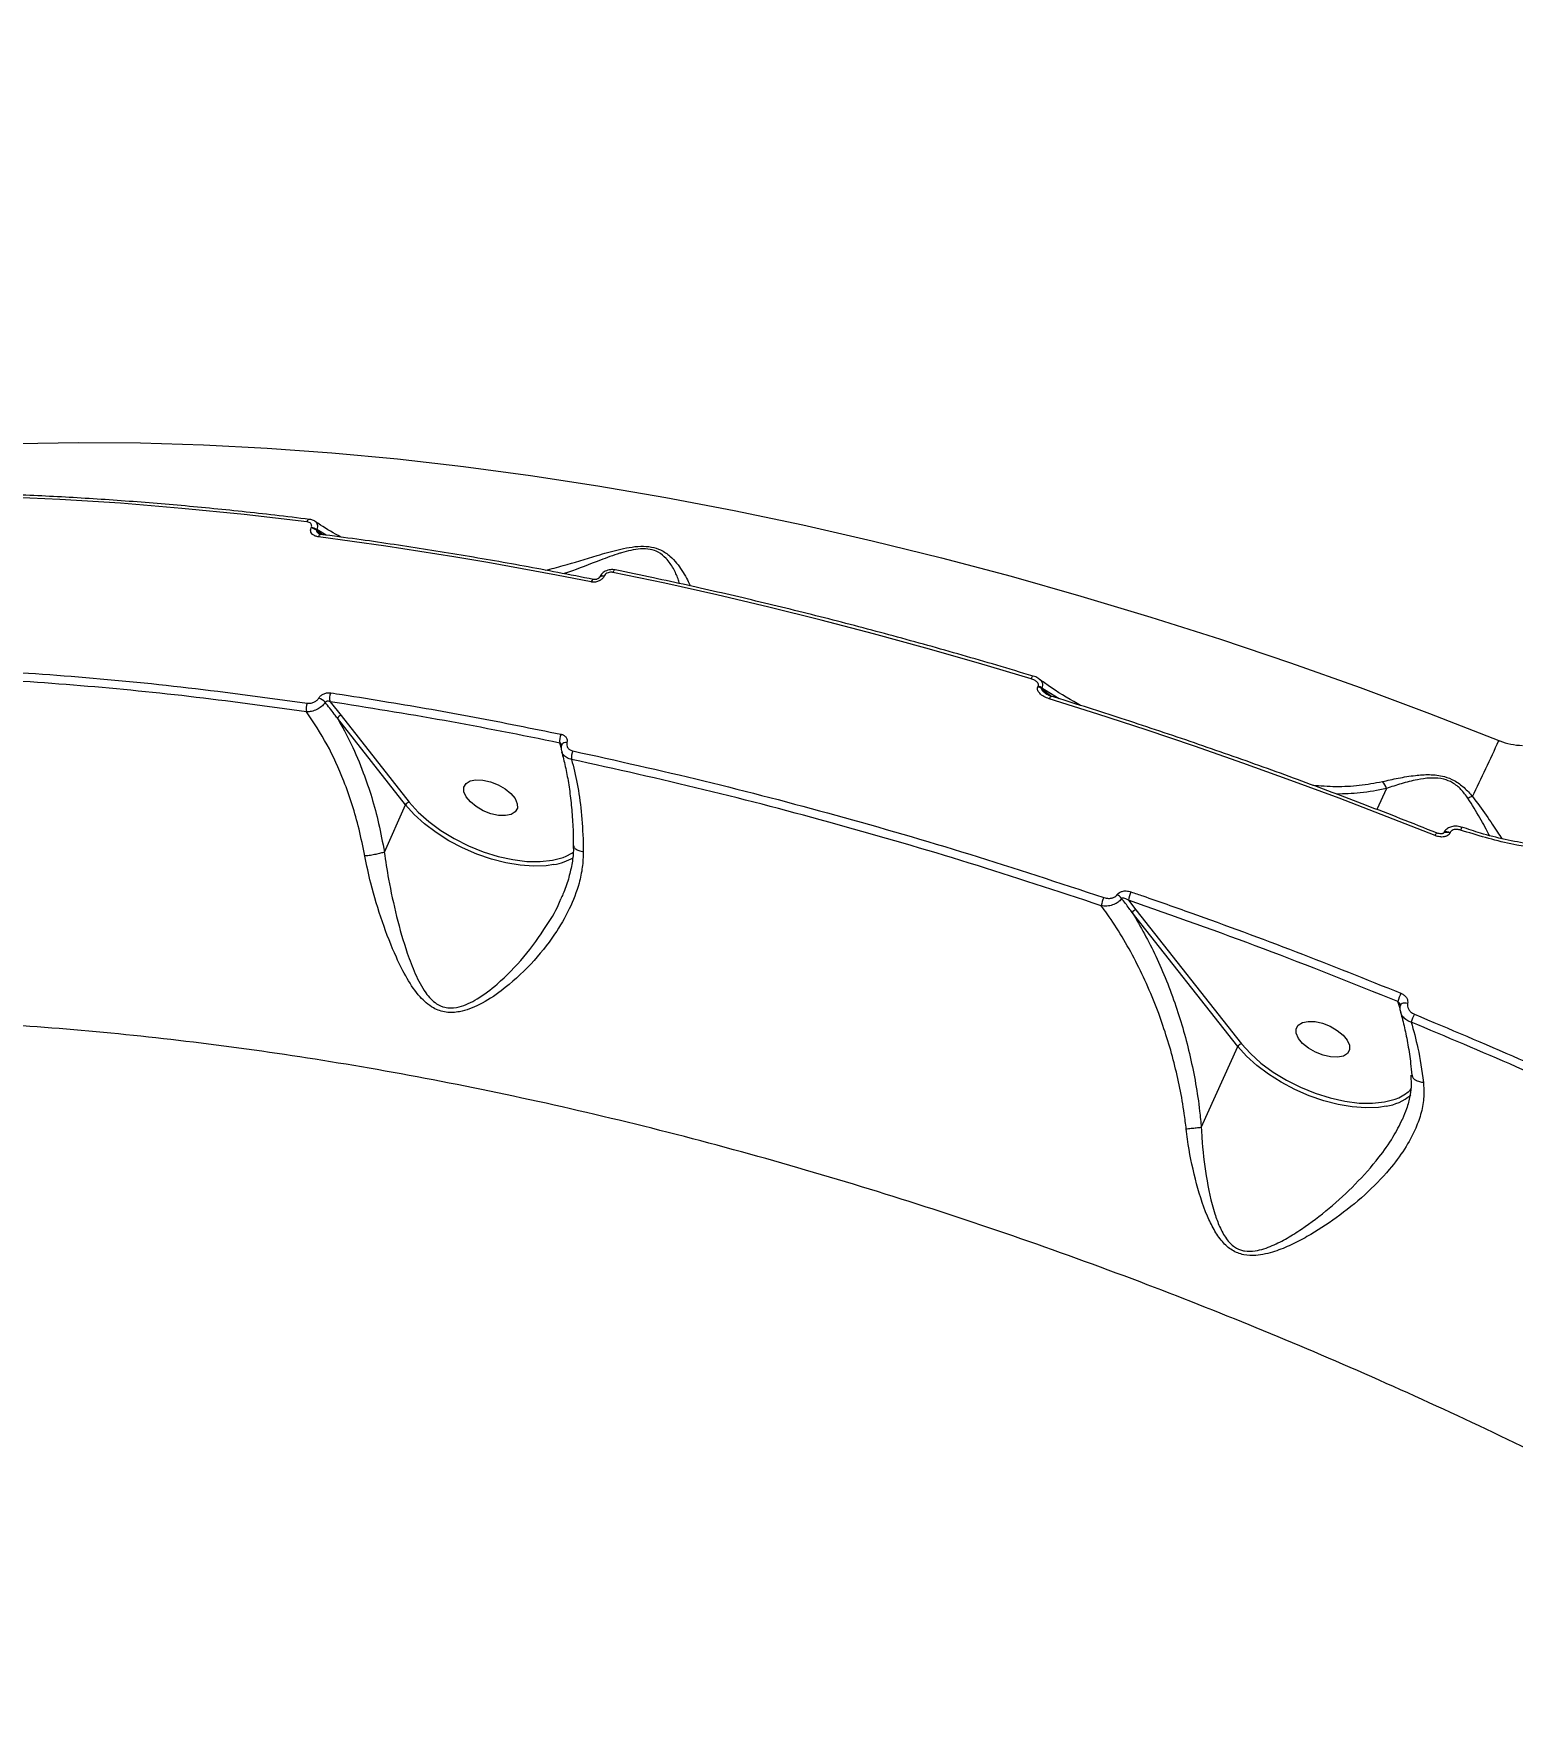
# Model space of a CAD drawing. Header units: millimetres. Extents: x -6901 to 7060, y -7557 to 6158.
# Drawn here: x -1158.6 to -927.8, y 1207.3 to 1472.2 of the extents above; entities that cross this region are included whole.
import ezdxf

# ---------------------------------------------------------------- set-up
doc = ezdxf.new("R2010")
doc.units = ezdxf.units.MM
for name, color, linetype in [('DIKOM_ОБЪЕКТ', 7, 'Continuous'), ('DIKOM_РАЗМЕР_ЗОНА', 7, 'Continuous'), ('DIKOM_РАЗМЕР_ОБЪЕКТА', 7, 'Continuous')]:
    doc.layers.add(name, color=color, linetype=linetype)
doc.styles.add('style1', font='arial.ttf', dxfattribs={"width": 0.8})
doc.dimstyles.new('1-50', dxfattribs={"dimtxt": 300, "dimasz": 200, "dimexe": 100, "dimexo": 0, "dimgap": 100, "dimtad": 1, "dimtxsty": 'style1', "dimcen": 200, "dimclrd": 7, "dimclre": 7, "dimclrt": 7, "dimadec": 1, "dimazin": 2, "dimtfac": 1, "dimtmove": 0, "dimatfit": 2, "dimfxl": 0, "dimlwd": 25, "dimlwe": 18, "dimarcsym": 0})

# ---------------------------------------------------------------- blocks, each defined once
blk = doc.blocks.new('*D2')
at = {"layer": 'Defpoints', "color": 0, "transparency": 16777216}
for p in [(-1102.73, 4151.17), (-5819.23, -4492.42), (4721.24, -4492.42)]:
    blk.add_point(p, dxfattribs=at)
at = {"layer": 'DIKOM_РАЗМЕР_ОБЪЕКТА', "color": 7, "lineweight": 18, "transparency": 16777216}
for p, q in [((-1102.73, 4151.17), (-5919.23, 4151.17)), ((4721.24, -4492.42), (-5919.23, -4492.42))]:
    blk.add_line(p, q, dxfattribs=at)
at = {"layer": 'DIKOM_РАЗМЕР_ОБЪЕКТА', "color": 7, "lineweight": 25, "transparency": 16777216}
blk.add_line((-5819.23, 3951.17), (-5819.23, -4292.42), dxfattribs=at)
at = {"layer": 'DIKOM_РАЗМЕР_ОБЪЕКТА', "color": 7, "transparency": 16777216}
for points in [[(-5852.56, 3951.17), (-5785.89, 3951.17), (-5819.23, 4151.17)], [(-5852.56, -4292.42), (-5785.89, -4292.42), (-5819.23, -4492.42)]]:
    blk.add_solid(points, dxfattribs=at)
at = {"layer": 'DIKOM_РАЗМЕР_ОБЪЕКТА', "color": 7, "transparency": 16777216, "insert": (-6072.4, -170.63), "char_height": 300, "attachment_point": 5, "rotation": 90, "style": 'style1'}
blk.add_mtext('8650', dxfattribs=at)
blk = doc.blocks.new('*D3')
at = {"layer": 'Defpoints', "color": 0, "transparency": 16777216}
for p in [(-1553.27, 6158.28), (-6450.85, -6312.94), (5659.92, -6312.94)]:
    blk.add_point(p, dxfattribs=at)
at = {"layer": 'DIKOM_РАЗМЕР_ЗОНА', "color": 7, "lineweight": 18, "transparency": 16777216}
for p, q in [((-1553.27, 6158.28), (-6550.85, 6158.28)), ((5659.92, -6312.94), (-6550.85, -6312.94))]:
    blk.add_line(p, q, dxfattribs=at)
at = {"layer": 'DIKOM_РАЗМЕР_ЗОНА', "color": 7, "lineweight": 25, "transparency": 16777216}
blk.add_line((-6450.85, 5958.28), (-6450.85, -6112.94), dxfattribs=at)
at = {"layer": 'DIKOM_РАЗМЕР_ЗОНА', "color": 7, "transparency": 16777216}
for points in [[(-6484.18, 5958.28), (-6417.52, 5958.28), (-6450.85, 6158.28)], [(-6484.18, -6112.94), (-6417.52, -6112.94), (-6450.85, -6312.94)]]:
    blk.add_solid(points, dxfattribs=at)
at = {"layer": 'DIKOM_РАЗМЕР_ЗОНА', "color": 7, "transparency": 16777216, "insert": (-6704.02, -77.33), "char_height": 300, "attachment_point": 5, "rotation": 90, "style": 'style1'}
blk.add_mtext('12500', dxfattribs=at)

msp = doc.modelspace()

# ---------------------------------------------------------------- linework, layer by layer
at = {"layer": 'DIKOM_ОБЪЕКТ', "color": 7, "linetype": 'Continuous', "lineweight": 15}
for p, q in [((-1115.283, 1395.028), (-1115.247, 1395.109)), ((-1114.407, 1394.763), (-1114.444, 1394.682)), ((-1114.444, 1394.682), (-1113.523, 1393.992)), ((-1112.955, 1393.915), (-1114.407, 1394.763)), ((-1070.282, 1387.312), (-1070.294, 1387.286)), ((-1069.544, 1387.498), (-1069.555, 1387.472)), ((-1001.802, 1370.225), (-1001.759, 1370.319)), ((-1001.184, 1370.028), (-1001.226, 1369.933)), ((-1001.226, 1369.933), (-999.618, 1368.714)), ((-998.477, 1368.36), (-1001.184, 1370.028)), ((-1112.329, 1367.892), (-1110.604, 1365.728)), ((-1100.526, 1351.793), (-1111.179, 1365.318)), ((-1110.604, 1365.728), (-1099.951, 1352.203)), ((-1076.182, 1360.607), (-1076.461, 1361.445)), ((-1076.157, 1361.189), (-1076.16, 1361.179)), ((-947.376, 1354.36), (-948.869, 1351.047)), ((-1103.849, 1344.419), (-1100.526, 1351.793)), ((-935.637, 1348.287), (-935.638, 1348.288)), ((-937.41, 1347.491), (-937.443, 1347.417)), ((-987.675, 1336.891), (-986.488, 1335.395)), ((-970.586, 1314.067), (-987.062, 1334.985)), ((-986.488, 1335.395), (-970.012, 1314.477)), ((-945.237, 1319.961), (-945.615, 1321.092)), ((-976.289, 1301.412), (-970.586, 1314.067)), ((-944.887, 1302.694), (-944.778, 1302.902))]:
    msp.add_line(p, q, dxfattribs=at)
at = {"layer": 'DIKOM_ОБЪЕКТ', "color": 7, "linetype": 'Continuous', "lineweight": 15, "flags": 128}
for points in [[(-1161.131, 1408.218), (-1151.608, 1408.37), (-1141.928, 1408.299), (-1132.099, 1408.006), (-1122.13, 1407.492), (-1112.031, 1406.756), (-1101.812, 1405.8), (-1091.48, 1404.624), (-1081.047, 1403.229), (-1070.522, 1401.617), (-1059.914, 1399.788), (-1049.234, 1397.746), (-1038.492, 1395.492), (-1027.697, 1393.027), (-1016.859, 1390.355), (-1005.989, 1387.477), (-995.097, 1384.396), (-984.193, 1381.116), (-973.287, 1377.638), (-962.388, 1373.968), (-951.509, 1370.107), (-940.657, 1366.059), (-929.844, 1361.829)], [(-1115.966, 1395.989), (-1125.75, 1397.13), (-1135.446, 1398.092), (-1145.045, 1398.875), (-1154.542, 1399.479), (-1163.93, 1399.902), (-1173.203, 1400.145), (-1182.355, 1400.207), (-1191.378, 1400.088)], [(-1115.557, 1396.366), (-1115.567, 1396.367), (-1115.651, 1396.355), (-1115.735, 1396.31), (-1115.818, 1396.231), (-1115.896, 1396.123), (-1115.966, 1395.989)], [(-1071.565, 1386.599), (-1076.95, 1387.653), (-1082.319, 1388.658), (-1087.671, 1389.613), (-1093.006, 1390.519), (-1098.323, 1391.375), (-1103.619, 1392.182), (-1108.895, 1392.938), (-1114.149, 1393.644)], [(-1067.796, 1388.476), (-1067.814, 1388.479), (-1067.881, 1388.465), (-1067.953, 1388.417), (-1068.026, 1388.337), (-1068.098, 1388.228), (-1068.166, 1388.093)], [(-1002.87, 1371.491), (-1011.079, 1373.934), (-1019.282, 1376.273), (-1027.475, 1378.509), (-1035.655, 1380.64), (-1043.817, 1382.664), (-1051.959, 1384.582), (-1060.077, 1386.391), (-1068.166, 1388.093)], [(-1071.192, 1386.982), (-1071.194, 1386.983), (-1071.264, 1386.976), (-1071.34, 1386.932), (-1071.417, 1386.852), (-1071.493, 1386.74), (-1071.565, 1386.599)], [(-1002.563, 1371.891), (-1002.58, 1371.893), (-1002.626, 1371.873), (-1002.68, 1371.821), (-1002.74, 1371.738), (-1002.804, 1371.627), (-1002.87, 1371.491)], [(-999.72, 1368.745), (-999.727, 1368.747), (-999.772, 1368.734), (-999.826, 1368.684), (-999.887, 1368.601), (-999.953, 1368.486), (-1000.022, 1368.344)], [(-939.792, 1346.979), (-947.276, 1349.933), (-954.778, 1352.809), (-962.295, 1355.604), (-969.826, 1358.319), (-977.367, 1360.951), (-984.915, 1363.5), (-992.468, 1365.964), (-1000.022, 1368.344)], [(-1091.425, 1354.548), (-1091.096, 1355.125), (-1090.455, 1355.521), (-1089.555, 1355.706), (-1088.468, 1355.664), (-1087.282, 1355.398), (-1086.094, 1354.93), (-1085, 1354.298), (-1084.088, 1353.553), (-1083.433, 1352.756), (-1083.087, 1351.971), (-1083.078, 1351.261), (-1083.407, 1350.684), (-1084.048, 1350.288), (-1084.948, 1350.103), (-1086.035, 1350.145), (-1087.221, 1350.411), (-1088.409, 1350.879), (-1089.503, 1351.511), (-1090.415, 1352.255), (-1091.07, 1353.053), (-1091.417, 1353.838), (-1091.425, 1354.548)], [(-1077.38, 1342.449), (-1078.589, 1342.275), (-1080.545, 1342.204), (-1082.651, 1342.356), (-1084.86, 1342.729), (-1087.125, 1343.314), (-1089.396, 1344.098), (-1091.625, 1345.065), (-1093.763, 1346.193), (-1095.763, 1347.459), (-1097.582, 1348.834), (-1099.181, 1350.289), (-1100.526, 1351.793)], [(-1099.951, 1352.203), (-1098.568, 1350.665), (-1096.911, 1349.182), (-1095.02, 1347.788), (-1092.942, 1346.518), (-1090.726, 1345.403), (-1088.427, 1344.468), (-1086.099, 1343.738), (-1083.799, 1343.229), (-1081.582, 1342.953), (-1079.502, 1342.918), (-1077.61, 1343.125), (-1075.95, 1343.567), (-1075.457, 1343.765)], [(-938.497, 1347.326), (-938.479, 1347.36), (-938.365, 1347.465), (-938.189, 1347.527), (-937.964, 1347.54), (-937.709, 1347.502), (-937.443, 1347.417)], [(-938.463, 1347.4), (-938.446, 1347.433), (-938.332, 1347.539), (-938.156, 1347.601), (-937.931, 1347.613), (-937.676, 1347.575), (-937.41, 1347.491)], [(-1075.457, 1343.765), (-1074.564, 1344.236), (-1074.332, 1344.388)], [(-944.088, 1320.762), (-944.325, 1320.809), (-944.558, 1320.824), (-944.771, 1320.806), (-944.953, 1320.756), (-945.094, 1320.677), (-945.184, 1320.574), (-945.21, 1320.507)], [(-961.486, 1316.822), (-961.157, 1317.398), (-960.516, 1317.795), (-959.615, 1317.98), (-958.528, 1317.938), (-957.343, 1317.672), (-956.155, 1317.204), (-955.061, 1316.572), (-954.149, 1315.827), (-953.493, 1315.03), (-953.147, 1314.245), (-953.138, 1313.535), (-953.468, 1312.958), (-954.109, 1312.562), (-955.009, 1312.377), (-956.096, 1312.419), (-957.281, 1312.685), (-958.469, 1313.153), (-959.564, 1313.785), (-960.475, 1314.529), (-961.131, 1315.327), (-961.477, 1316.112), (-961.486, 1316.822)], [(-947.44, 1304.722), (-948.65, 1304.549), (-950.606, 1304.478), (-952.711, 1304.63), (-954.921, 1305.003), (-957.185, 1305.588), (-959.457, 1306.372), (-961.686, 1307.339), (-963.823, 1308.467), (-965.823, 1309.733), (-967.643, 1311.108), (-969.242, 1312.563), (-970.586, 1314.067)], [(-970.012, 1314.477), (-968.628, 1312.939), (-966.971, 1311.456), (-965.081, 1310.063), (-963.003, 1308.793), (-960.788, 1307.677), (-958.488, 1306.743), (-956.161, 1306.012), (-953.861, 1305.503), (-951.644, 1305.227), (-949.564, 1305.192), (-947.672, 1305.399), (-946.012, 1305.841), (-945.474, 1306.059)]]:
    msp.add_lwpolyline(points, dxfattribs=at)
at = {"layer": 'DIKOM_ОБЪЕКТ', "color": 7, "linetype": 'Continuous', "lineweight": 15}
for centre, radius, start, end in [((-1115.542, 1393.209), 1.837, 53.3092, 81.90985), ((-1115.506, 1393.289), 1.839, 53.32089, 81.89817), ((-1113.655, 1393.519), 0.51, 99.85726, 165.83524), ((-1069.795, 1386.868), 0.649, 68.35375, 140.51403), ((-1069.783, 1386.891), 0.653, 68.46008, 139.92943), ((-1002.348, 1368.433), 1.873, 53.20687, 73.04156), ((-1002.307, 1368.524), 1.877, 53.23817, 73.02915), ((-1114.043, 1366.846), 2.031, 155.98294, 194.9152), ((-1114.656, 1366.545), 2.009, 38.7688, 73.3892), ((-1110.4, 1368.449), 2.007, 155.60983, 196.11966), ((-1110.519, 1365.002), 0.731, 96.67899, 154.41169), ((-1074.119, 1361.826), 2.373, 155.31303, 189.22569), ((-1075.533, 1360.821), 0.724, 75.5704, 149.3602), ((-1158.937, 1464.461), 251.032, 333.66383, 335.86802), ((-1072.168, 1359.195), 2.48, 155.63452, 187.16018), ((-949.884, 1353.584), 2.625, 17.1926, 44.66762), ((-1099.867, 1351.477), 0.731, 96.66793, 154.42205), ((-933.249, 1350.337), 2.847, 104.47151, 119.53486), ((-933.066, 1347.001), 2.876, 153.42222, 163.00728), ((-938.667, 1346.634), 1.177, 139.16769, 162.98246), ((-1078.945, 1351.324), 9.013, 280.00196, 300.85896), ((-990.222, 1336.091), 1.832, 36.0997, 64.93985), ((-982.703, 1336.101), 5.034, 155.27115, 170.96825), ((-986.96, 1335.231), 5.007, 155.46417, 170.8038), ((-986.403, 1334.669), 0.731, 96.6766, 154.40621), ((-933.624, 1317.141), 12.625, 155.52558, 161.76315), ((-929.549, 1312.987), 14.8, 155.6112, 160.77272), ((-969.927, 1313.751), 0.731, 96.68337, 154.39873), ((-948.683, 1312.613), 7.988, 278.94877, 309.5702), ((-947.706, 1311.361), 5.753, 292.83288, 317.53188)]:
    msp.add_arc(centre, radius, start, end, dxfattribs=at)
for points, knots in [([(-1115.558, 1396.366), (-1117.358, 1396.586), (-1122.579, 1397.225), (-1131.149, 1398.133), (-1141.23, 1399.026), (-1151.202, 1399.719), (-1161.057, 1400.216), (-1170.79, 1400.516), (-1180.222, 1400.614), (-1186.907, 1400.553), (-1190.403, 1400.475), (-1190.937, 1400.463)], [0, 0, 0, 0, 0.068841, 0.1996447, 0.3304542, 0.4612668, 0.5920835, 0.7229034, 0.8537272, 0.9776717, 1, 1, 1, 1]), ([(-1115.247, 1395.109), (-1115.222, 1395.184), (-1115.173, 1395.333), (-1115.219, 1395.547), (-1115.347, 1395.737), (-1115.576, 1395.895), (-1115.803, 1395.966), (-1115.945, 1395.986), (-1115.966, 1395.989)], [0, 0, 0, 0, 0.1672706, 0.3344082, 0.5091311, 0.7130706, 0.9577476, 1, 1, 1, 1]), ([(-1114.652, 1396.028), (-1114.69, 1396.059), (-1114.89, 1396.218), (-1115.21, 1396.332), (-1115.492, 1396.341), (-1115.564, 1396.344)], [0, 0, 0, 0, 0.1498035, 0.7859217, 1, 1, 1, 1]), ([(-1114.654, 1396.023), (-1114.588, 1395.982), (-1114.424, 1395.881), (-1114.299, 1395.594), (-1114.263, 1395.209), (-1114.359, 1394.913), (-1114.407, 1394.763)], [0, 0, 0, 0, 0.1835853, 0.4547804, 0.7245066, 1, 1, 1, 1]), ([(-1110.657, 1393.606), (-1111.726, 1394.201), (-1113.074, 1394.952), (-1114.372, 1395.854), (-1114.641, 1396.041)], [0, 0, 0, 0, 0.7927289, 1, 1, 1, 1]), ([(-1114.149, 1393.644), (-1114.18, 1393.648), (-1114.404, 1393.68), (-1114.763, 1393.796), (-1115.123, 1394.051), (-1115.323, 1394.351), (-1115.395, 1394.683), (-1115.32, 1394.913), (-1115.283, 1395.028)], [0, 0, 0, 0, 0.0392387, 0.2872503, 0.4952095, 0.6709812, 0.8353003, 1, 1, 1, 1]), ([(-1114.444, 1394.682), (-1114.45, 1394.661), (-1114.463, 1394.619), (-1114.445, 1394.518), (-1114.363, 1394.38), (-1114.233, 1394.243), (-1114.127, 1394.169), (-1114.087, 1394.141)], [0, 0, 0, 0, 0.1052945, 0.2094268, 0.4645451, 0.7960772, 1, 1, 1, 1]), ([(-1113.733, 1394.032), (-1113.792, 1394.037), (-1113.943, 1394.05), (-1114.063, 1394.116), (-1114.08, 1394.13), (-1114.084, 1394.133)], [0, 0, 0, 0, 0.3307208, 0.8465144, 1, 1, 1, 1]), ([(-1071.192, 1386.982), (-1073.048, 1387.349), (-1078.432, 1388.411), (-1087.298, 1390.025), (-1097.76, 1391.757), (-1106.569, 1393.069), (-1111.875, 1393.773), (-1113.742, 1394.021)], [0, 0, 0, 0, 0.1293249, 0.3750397, 0.6207649, 0.8664959, 1, 1, 1, 1]), ([(-1078.7, 1388.426), (-1077.783, 1388.656), (-1075.233, 1389.295), (-1071.413, 1390.515), (-1067.913, 1391.521), (-1065.613, 1392.014), (-1063.841, 1392.222), (-1062.114, 1392.116), (-1060.503, 1391.581), (-1059.21, 1390.656), (-1058.165, 1389.53), (-1057.103, 1387.986), (-1056.38, 1386.709), (-1056.132, 1386.018), (-1056.113, 1385.965)], [0, 0, 0, 0, 0.10648, 0.2957685, 0.4053252, 0.4608072, 0.5179026, 0.5713237, 0.6248664, 0.696738, 0.7680777, 0.8395839, 0.9877087, 1, 1, 1, 1]), ([(-1057.753, 1386.328), (-1057.829, 1386.579), (-1058.057, 1387.341), (-1058.663, 1388.7), (-1059.656, 1390.142), (-1060.879, 1391.224), (-1062.313, 1391.753), (-1063.846, 1391.804), (-1065.379, 1391.555), (-1066.443, 1391.264), (-1068.055, 1390.772), (-1070.877, 1389.743), (-1073.787, 1388.572), (-1075.55, 1387.963), (-1075.787, 1387.881)], [0, 0, 0, 0, 0.0567379, 0.1719114, 0.2860916, 0.3669777, 0.4252851, 0.4834508, 0.5423858, 0.6017021, 0.611406, 0.7403979, 0.9650939, 1, 1, 1, 1]), ([(-1067.8, 1388.463), (-1067.857, 1388.478), (-1068.16, 1388.56), (-1068.784, 1388.504), (-1069.519, 1388.213), (-1070.046, 1387.774), (-1070.2, 1387.43), (-1070.258, 1387.3)], [0, 0, 0, 0, 0.0608047, 0.3239856, 0.6100797, 0.8525939, 1, 1, 1, 1]), ([(-1068.166, 1388.093), (-1068.291, 1388.107), (-1068.539, 1388.136), (-1068.926, 1388.046), (-1069.257, 1387.869), (-1069.457, 1387.667), (-1069.524, 1387.537), (-1069.544, 1387.498)], [0, 0, 0, 0, 0.2336516, 0.4673206, 0.6955509, 0.9086829, 1, 1, 1, 1]), ([(-1002.564, 1371.891), (-1004.455, 1372.461), (-1009.939, 1374.112), (-1019.011, 1376.711), (-1029.766, 1379.625), (-1040.497, 1382.357), (-1051.194, 1384.902), (-1060.292, 1386.925), (-1065.812, 1388.066), (-1067.796, 1388.476)], [0, 0, 0, 0, 0.0864648, 0.2507413, 0.4150227, 0.5793063, 0.7435929, 0.9078812, 1, 1, 1, 1]), ([(-1069.555, 1387.472), (-1069.585, 1387.414), (-1069.683, 1387.223), (-1069.972, 1386.928), (-1070.452, 1386.669), (-1071.018, 1386.537), (-1071.383, 1386.578), (-1071.565, 1386.599)], [0, 0, 0, 0, 0.0931281, 0.3038968, 0.5302157, 0.7651844, 1, 1, 1, 1]), ([(-1070.298, 1387.281), (-1070.3, 1387.275), (-1070.304, 1387.264), (-1070.35, 1387.206), (-1070.432, 1387.134), (-1070.564, 1387.057), (-1070.742, 1386.993), (-1070.946, 1386.96), (-1071.109, 1386.963), (-1071.176, 1386.981), (-1071.189, 1386.985)], [0, 0, 0, 0, 0.1005532, 0.2067071, 0.3128466, 0.4505451, 0.5919834, 0.7628102, 0.9552894, 1, 1, 1, 1]), ([(-1196.665, 1373.505), (-1193.725, 1373.513), (-1185.124, 1373.534), (-1170.533, 1373.094), (-1152.731, 1371.956), (-1134.533, 1370.217), (-1122.11, 1368.521), (-1115.898, 1367.672)], [0, 0, 0, 0, 0.1144547, 0.3347653, 0.5550761, 0.7775382, 1, 1, 1, 1]), ([(-1116.006, 1366.323), (-1122.143, 1367.161), (-1134.419, 1368.839), (-1152.521, 1370.577), (-1170.346, 1371.724), (-1185.018, 1372.17), (-1193.654, 1372.148), (-1196.588, 1372.141)], [0, 0, 0, 0, 0.2203108, 0.4406216, 0.663084, 0.8855462, 1, 1, 1, 1]), ([(-1001.759, 1370.319), (-1001.74, 1370.384), (-1001.701, 1370.514), (-1001.763, 1370.742), (-1001.956, 1371.015), (-1002.335, 1371.296), (-1002.686, 1371.424), (-1002.87, 1371.491)], [0, 0, 0, 0, 0.1206501, 0.2406351, 0.4168637, 0.6949796, 1, 1, 1, 1]), ([(-1001.626, 1371.435), (-1001.681, 1371.477), (-1001.947, 1371.683), (-1002.277, 1371.836), (-1002.557, 1371.887), (-1002.566, 1371.888)], [0, 0, 0, 0, 0.2005041, 0.9738725, 1, 1, 1, 1]), ([(-1000.022, 1368.344), (-1000.315, 1368.453), (-1000.879, 1368.664), (-1001.486, 1369.123), (-1001.792, 1369.563), (-1001.89, 1369.923), (-1001.831, 1370.124), (-1001.802, 1370.225)], [0, 0, 0, 0, 0.3047461, 0.5876448, 0.7664698, 0.8828431, 1, 1, 1, 1]), ([(-1001.619, 1371.408), (-1001.5, 1371.329), (-1001.252, 1371.162), (-1001.099, 1370.791), (-1001.063, 1370.403), (-1001.143, 1370.155), (-1001.184, 1370.028)], [0, 0, 0, 0, 0.2666419, 0.5568867, 0.7725064, 1, 1, 1, 1]), ([(-995.164, 1367.304), (-995.514, 1367.502), (-997.418, 1368.579), (-999.574, 1369.953), (-1001.339, 1371.219), (-1001.613, 1371.416)], [0, 0, 0, 0, 0.1598175, 0.869383, 1, 1, 1, 1]), ([(-1001.226, 1369.933), (-1001.23, 1369.918), (-1001.24, 1369.886), (-1001.223, 1369.813), (-1001.137, 1369.655), (-1000.908, 1369.408), (-1000.662, 1369.255), (-1000.521, 1369.167)], [0, 0, 0, 0, 0.0466597, 0.1042773, 0.2089176, 0.5450455, 1, 1, 1, 1]), ([(-1113.089, 1367.803), (-1113.109, 1367.774), (-1113.264, 1367.538), (-1113.66, 1367.111), (-1114.385, 1366.641), (-1115.215, 1366.338), (-1115.743, 1366.328), (-1116.006, 1366.323)], [0, 0, 0, 0, 0.0333264, 0.2664392, 0.5082649, 0.7552679, 1, 1, 1, 1]), ([(-1115.898, 1367.672), (-1115.731, 1367.662), (-1115.397, 1367.642), (-1114.877, 1367.792), (-1114.427, 1368.056), (-1114.185, 1368.31), (-1114.093, 1368.453), (-1114.082, 1368.47)], [0, 0, 0, 0, 0.2478644, 0.4958905, 0.7364457, 0.9670309, 1, 1, 1, 1]), ([(-1114.082, 1368.47), (-1114.071, 1368.487), (-1113.978, 1368.631), (-1113.732, 1368.89), (-1113.272, 1369.159), (-1112.74, 1369.311), (-1112.399, 1369.289), (-1112.228, 1369.278)], [0, 0, 0, 0, 0.029913, 0.2618068, 0.5039503, 0.7520207, 1, 1, 1, 1]), ([(-1112.329, 1367.892), (-1112.402, 1367.917), (-1112.545, 1367.966), (-1112.764, 1367.974), (-1112.941, 1367.931), (-1113.036, 1367.865), (-1113.076, 1367.822), (-1113.086, 1367.808), (-1113.089, 1367.803)], [0, 0, 0, 0, 0.2725673, 0.532581, 0.7667657, 0.9318853, 0.9740108, 1, 1, 1, 1]), ([(-1111.179, 1365.318), (-1111.34, 1365.532), (-1111.97, 1366.367), (-1112.612, 1367.191), (-1113.089, 1367.803)], [0, 0, 0, 0, 0.2563648, 1, 1, 1, 1]), ([(-1076.461, 1361.445), (-1082.48, 1362.657), (-1094.531, 1365.084), (-1106.392, 1366.955), (-1112.329, 1367.892)], [0, 0, 0, 0, 0.4994501, 1, 1, 1, 1]), ([(-1112.228, 1369.278), (-1111.627, 1369.187), (-1108.618, 1368.732), (-1101.163, 1367.54), (-1089.8, 1365.554), (-1080.785, 1363.73), (-1076.275, 1362.817)], [0, 0, 0, 0, 0.0507675, 0.2538479, 0.6266957, 1, 1, 1, 1]), ([(-999.713, 1368.764), (-999.789, 1368.781), (-1000.1, 1368.852), (-1000.418, 1369.024), (-1000.588, 1369.172), (-1000.61, 1369.191)], [0, 0, 0, 0, 0.2179896, 0.8989785, 1, 1, 1, 1]), ([(-939.557, 1347.404), (-941.43, 1348.149), (-946.859, 1350.31), (-955.876, 1353.764), (-966.613, 1357.71), (-977.374, 1361.487), (-987.96, 1365.031), (-995.411, 1367.41), (-999.268, 1368.605), (-999.72, 1368.745)], [0, 0, 0, 0, 0.0939968, 0.2725772, 0.4511627, 0.6297491, 0.8083373, 0.977529, 1, 1, 1, 1]), ([(-1106.903, 1343.795), (-1107.186, 1345.21), (-1107.731, 1347.944), (-1108.849, 1351.85), (-1110.438, 1356.339), (-1112.721, 1361.391), (-1114.901, 1364.665), (-1116.006, 1366.323)], [0, 0, 0, 0, 0.1647929, 0.3184406, 0.4735193, 0.7333105, 1, 1, 1, 1]), ([(-1111.179, 1365.318), (-1110.442, 1363.994), (-1108.958, 1361.329), (-1107.201, 1357.129), (-1105.791, 1352.96), (-1104.667, 1348.823), (-1104.127, 1345.916), (-1103.849, 1344.419)], [0, 0, 0, 0, 0.219898, 0.4427776, 0.6236729, 0.8062548, 1, 1, 1, 1]), ([(-1076.16, 1361.182), (-1076.167, 1361.207), (-1076.189, 1361.277), (-1076.282, 1361.369), (-1076.385, 1361.424), (-1076.449, 1361.442), (-1076.461, 1361.445)], [0, 0, 0, 0, 0.2025435, 0.5598579, 0.9175908, 1, 1, 1, 1]), ([(-1076.275, 1362.817), (-1076.239, 1362.809), (-1076.05, 1362.765), (-1075.74, 1362.618), (-1075.446, 1362.315), (-1075.292, 1361.933), (-1075.333, 1361.659), (-1075.353, 1361.522)], [0, 0, 0, 0, 0.0545906, 0.2913579, 0.5278265, 0.7639532, 1, 1, 1, 1]), ([(-1075.353, 1361.522), (-1075.373, 1361.385), (-1075.413, 1361.109), (-1075.259, 1360.725), (-1074.963, 1360.419), (-1074.651, 1360.271), (-1074.462, 1360.226), (-1074.427, 1360.218)], [0, 0, 0, 0, 0.2363948, 0.4729473, 0.7098974, 0.9468201, 1, 1, 1, 1]), ([(-929.844, 1361.829), (-929.789, 1361.807), (-929.187, 1361.57), (-927.967, 1361.197), (-926.773, 1361.097), (-926.165, 1361.045)], [0, 0, 0, 0, 0.0468174, 0.5142821, 1, 1, 1, 1]), ([(-1076.143, 1361.187), (-1076.159, 1361.142), (-1076.267, 1360.837), (-1076.281, 1360.439), (-1076.145, 1360.156), (-1076.128, 1360.122)], [0, 0, 0, 0, 0.1297889, 0.8925192, 1, 1, 1, 1]), ([(-1076.171, 1360.083), (-1075.972, 1359.334), (-1075.571, 1357.825), (-1075.095, 1355.263), (-1074.717, 1352.496), (-1074.466, 1349.521), (-1074.341, 1347.145), (-1074.343, 1345.727), (-1074.343, 1345.402)], [0, 0, 0, 0, 0.1852199, 0.3732066, 0.5626775, 0.7529442, 0.9432378, 1, 1, 1, 1]), ([(-1074.628, 1358.886), (-1074.686, 1358.898), (-1075, 1358.967), (-1075.506, 1359.204), (-1075.967, 1359.628), (-1076.069, 1359.97), (-1076.109, 1360.103)], [0, 0, 0, 0, 0.0784769, 0.4280296, 0.7776216, 1, 1, 1, 1]), ([(-1074.628, 1358.886), (-1074.312, 1357.655), (-1073.673, 1355.171), (-1073.073, 1350.756), (-1072.828, 1347.097), (-1072.791, 1344.928), (-1072.783, 1344.47)], [0, 0, 0, 0, 0.299164, 0.6039852, 0.9163463, 1, 1, 1, 1]), ([(-991.903, 1336.032), (-998.783, 1338.301), (-1012.543, 1342.84), (-1033.259, 1348.848), (-1053.994, 1354.302), (-1067.75, 1357.358), (-1074.628, 1358.886)], [0, 0, 0, 0, 0.2485969, 0.497194, 0.7485968, 1, 1, 1, 1]), ([(-1074.427, 1360.218), (-1067.61, 1358.704), (-1053.977, 1355.677), (-1033.275, 1350.242), (-1012.435, 1344.21), (-998.488, 1339.61), (-991.515, 1337.311)], [0, 0, 0, 0, 0.2485965, 0.4971928, 0.7485963, 1, 1, 1, 1]), ([(-948.017, 1355.43), (-947.203, 1355.61), (-945.567, 1355.973), (-943.107, 1356.397), (-940.687, 1356.578), (-938.556, 1356.357), (-936.66, 1355.589), (-935.159, 1354.474), (-934.371, 1353.567), (-933.961, 1353.094)], [0, 0, 0, 0, 0.1836406, 0.3692293, 0.5090693, 0.6522029, 0.750853, 0.8702065, 1, 1, 1, 1]), ([(-958.922, 1354.855), (-957.708, 1354.77), (-955.247, 1354.597), (-951.59, 1354.775), (-949.211, 1355.211), (-948.017, 1355.43)], [0, 0, 0, 0, 0.3266243, 0.6620188, 1, 1, 1, 1]), ([(-947.376, 1354.36), (-948.743, 1354.075), (-951.29, 1353.543), (-953.951, 1353.494), (-955.185, 1353.471)], [0, 0, 0, 0, 0.5364754, 1, 1, 1, 1]), ([(-934.653, 1352.814), (-934.991, 1353.28), (-935.629, 1354.159), (-936.927, 1355.246), (-938.541, 1355.904), (-939.76, 1355.997), (-941.147, 1355.95), (-942.82, 1355.692), (-945.1, 1355.102), (-946.617, 1354.608), (-947.376, 1354.36)], [0, 0, 0, 0, 0.1297989, 0.2451237, 0.338464, 0.4557871, 0.4772313, 0.6177229, 0.8086875, 1, 1, 1, 1]), ([(-931.294, 1347.009), (-931.305, 1347.031), (-931.726, 1347.823), (-932.76, 1349.769), (-934.018, 1351.793), (-934.653, 1352.814)], [0, 0, 0, 0, 0.0139637, 0.502411, 1, 1, 1, 1]), ([(-933.961, 1353.094), (-933.219, 1352.105), (-931.735, 1350.126), (-930.302, 1347.887), (-929.591, 1346.842), (-929.37, 1346.517)], [0, 0, 0, 0, 0.4075755, 0.8158814, 1, 1, 1, 1]), ([(-935.643, 1348.276), (-935.726, 1348.307), (-936.108, 1348.449), (-936.782, 1348.485), (-937.553, 1348.312), (-938.096, 1347.945), (-938.401, 1347.615), (-938.453, 1347.411), (-938.456, 1347.398)], [0, 0, 0, 0, 0.081096, 0.3737174, 0.6040608, 0.8025677, 0.9872543, 1, 1, 1, 1]), ([(-920.28, 1345.111), (-920.559, 1345.126), (-922.126, 1345.214), (-925, 1345.621), (-928.873, 1346.349), (-932.434, 1347.242), (-934.66, 1347.988), (-935.629, 1348.313)], [0, 0, 0, 0, 0.054099, 0.3031975, 0.5537919, 0.8057933, 1, 1, 1, 1]), ([(-937.443, 1347.417), (-937.491, 1347.335), (-937.6, 1347.146), (-937.925, 1346.917), (-938.426, 1346.764), (-939.088, 1346.753), (-939.549, 1346.901), (-939.792, 1346.979)], [0, 0, 0, 0, 0.1205532, 0.2783466, 0.4705726, 0.7208198, 1, 1, 1, 1]), ([(-938.485, 1347.353), (-938.495, 1347.347), (-938.518, 1347.332), (-938.609, 1347.297), (-938.762, 1347.268), (-939.014, 1347.264), (-939.3, 1347.305), (-939.483, 1347.384), (-939.553, 1347.414)], [0, 0, 0, 0, 0.0805915, 0.1860624, 0.3107927, 0.5146864, 0.8144527, 1, 1, 1, 1]), ([(-935.817, 1347.842), (-935.981, 1347.885), (-936.305, 1347.971), (-936.763, 1347.944), (-937.109, 1347.821), (-937.316, 1347.66), (-937.384, 1347.538), (-937.41, 1347.491)], [0, 0, 0, 0, 0.2734609, 0.5392931, 0.7386628, 0.8989044, 1, 1, 1, 1]), ([(-920.178, 1344.577), (-922.79, 1344.871), (-928.079, 1345.466), (-933.216, 1347.043), (-935.817, 1347.842)], [0, 0, 0, 0, 0.4938421, 1, 1, 1, 1]), ([(-1072.783, 1344.47), (-1072.814, 1343.657), (-1072.876, 1342.019), (-1073.533, 1339), (-1074.887, 1335.447), (-1077.39, 1331.154), (-1080.905, 1326.784), (-1084.931, 1323.094), (-1088.736, 1320.601), (-1091.712, 1319.422), (-1094.252, 1319.279), (-1096.461, 1320.052), (-1098.526, 1321.917), (-1100.36, 1324.658), (-1102.314, 1328.562), (-1104.232, 1333.523), (-1105.886, 1338.898), (-1106.608, 1342.375), (-1106.903, 1343.795)], [0, 0, 0, 0, 0.0400989, 0.0808885, 0.1499719, 0.221163, 0.3125704, 0.4066967, 0.4681058, 0.5184493, 0.5509515, 0.5857535, 0.6308476, 0.6885497, 0.7478282, 0.8397942, 0.9345767, 1, 1, 1, 1]), ([(-1103.854, 1344.413), (-1104.04, 1344.351), (-1104.413, 1344.226), (-1105.193, 1344.046), (-1106.007, 1343.9), (-1106.583, 1343.825), (-1106.859, 1343.799), (-1106.903, 1343.795)], [0, 0, 0, 0, 0.2439962, 0.4880063, 0.7320108, 0.9571057, 1, 1, 1, 1]), ([(-1103.849, 1344.419), (-1103.85, 1344.418), (-1103.851, 1344.416), (-1103.853, 1344.414), (-1103.853, 1344.414), (-1103.854, 1344.413)], [0, 0, 0, 0, 0.5090254, 0.9086201, 1, 1, 1, 1]), ([(-1103.854, 1344.413), (-1103.853, 1344.412), (-1103.678, 1343.007), (-1103.135, 1339.608), (-1101.971, 1334.266), (-1100.57, 1329.336), (-1099.075, 1325.365), (-1097.669, 1322.625), (-1096.054, 1320.822), (-1094.723, 1320.224), (-1093.526, 1320.017), (-1092.255, 1320.146), (-1090.718, 1320.72), (-1088.678, 1321.824), (-1085.651, 1324.156), (-1081.923, 1327.986), (-1078.745, 1332.456), (-1076.863, 1335.554), (-1076.333, 1337.006), (-1076.302, 1337.093)], [0, 0, 0, 0, 0.0000709, 0.0783534, 0.1888965, 0.3025077, 0.3704153, 0.439519, 0.4895088, 0.5181498, 0.5266143, 0.5613529, 0.5892337, 0.6179161, 0.6895397, 0.7991741, 0.9115626, 0.9947104, 1, 1, 1, 1]), ([(-1074.358, 1345.419), (-1074.348, 1345.159), (-1074.312, 1344.185), (-1074.556, 1342.428), (-1075.095, 1340.156), (-1075.7, 1338.355), (-1076.189, 1337.341), (-1076.309, 1337.093)], [0, 0, 0, 0, 0.0940081, 0.3518194, 0.6234006, 0.9075839, 1, 1, 1, 1]), ([(-1074.297, 1345.423), (-1074.291, 1345.334), (-1074.278, 1345.128), (-1073.928, 1344.832), (-1073.429, 1344.614), (-1073.013, 1344.51), (-1072.826, 1344.477), (-1072.783, 1344.47)], [0, 0, 0, 0, 0.2160429, 0.5033715, 0.7906751, 0.952147, 1, 1, 1, 1]), ([(-991.515, 1337.311), (-991.266, 1337.249), (-990.831, 1337.141), (-990.218, 1337.215), (-989.776, 1337.402), (-989.545, 1337.606), (-989.46, 1337.729), (-989.446, 1337.75)], [0, 0, 0, 0, 0.3277133, 0.5738846, 0.7796133, 0.9627599, 1, 1, 1, 1]), ([(-989.446, 1337.75), (-989.428, 1337.776), (-989.337, 1337.907), (-989.086, 1338.121), (-988.613, 1338.313), (-987.973, 1338.383), (-987.524, 1338.269), (-987.276, 1338.207)], [0, 0, 0, 0, 0.0440727, 0.2245406, 0.4337639, 0.6875071, 1, 1, 1, 1]), ([(-987.276, 1338.207), (-986.653, 1337.992), (-983.537, 1336.918), (-974.931, 1333.885), (-961.47, 1328.924), (-950.569, 1324.557), (-945.115, 1322.371)], [0, 0, 0, 0, 0.0441418, 0.2207138, 0.6100126, 1, 1, 1, 1]), ([(-988.742, 1337.17), (-988.765, 1337.135), (-988.905, 1336.929), (-989.266, 1336.572), (-989.946, 1336.184), (-990.805, 1335.958), (-991.487, 1335.957), (-991.843, 1336.021), (-991.903, 1336.032)], [0, 0, 0, 0, 0.0395066, 0.2326427, 0.4437457, 0.6867413, 0.9479452, 1, 1, 1, 1]), ([(-978.642, 1301.157), (-978.739, 1301.962), (-979.001, 1304.117), (-979.612, 1307.579), (-980.822, 1312.874), (-982.494, 1318.195), (-984.607, 1323.409), (-986.521, 1327.424), (-988.642, 1331.23), (-990.475, 1334.071), (-991.595, 1335.609), (-991.903, 1336.032)], [0, 0, 0, 0, 0.0601178, 0.1609827, 0.2618622, 0.4689755, 0.5884107, 0.707854, 0.8306448, 0.9534366, 1, 1, 1, 1]), ([(-987.675, 1336.891), (-987.804, 1336.972), (-988.029, 1337.113), (-988.341, 1337.225), (-988.552, 1337.251), (-988.667, 1337.225), (-988.717, 1337.196), (-988.735, 1337.177), (-988.742, 1337.17)], [0, 0, 0, 0, 0.3693839, 0.64454, 0.837178, 0.9270118, 0.9711633, 1, 1, 1, 1]), ([(-987.062, 1334.985), (-987.224, 1335.198), (-987.779, 1335.93), (-988.342, 1336.656), (-988.742, 1337.17)], [0, 0, 0, 0, 0.2912971, 1, 1, 1, 1]), ([(-945.615, 1321.092), (-952.585, 1323.879), (-966.545, 1329.461), (-980.625, 1334.412), (-987.675, 1336.891)], [0, 0, 0, 0, 0.4992725, 1, 1, 1, 1]), ([(-987.062, 1334.985), (-985.791, 1332.762), (-983.87, 1329.401), (-981.709, 1324.358), (-979.805, 1319.218), (-978.267, 1313.815), (-977.145, 1308.259), (-976.589, 1304.552), (-976.37, 1302.256), (-976.289, 1301.412)], [0, 0, 0, 0, 0.235539, 0.3560363, 0.4765269, 0.7016569, 0.8172948, 0.9329168, 1, 1, 1, 1]), ([(-945.115, 1322.371), (-945.052, 1322.344), (-944.825, 1322.243), (-944.488, 1321.995), (-944.192, 1321.608), (-944.036, 1321.18), (-944.071, 1320.901), (-944.088, 1320.762)], [0, 0, 0, 0, 0.0918796, 0.335552, 0.5630769, 0.7814335, 1, 1, 1, 1]), ([(-945.227, 1320.573), (-945.236, 1320.603), (-945.267, 1320.705), (-945.378, 1320.865), (-945.504, 1321.003), (-945.591, 1321.073), (-945.615, 1321.092)], [0, 0, 0, 0, 0.1438519, 0.4748477, 0.8543038, 1, 1, 1, 1]), ([(-945.2, 1320.503), (-945.21, 1320.476), (-945.31, 1320.209), (-945.311, 1319.807), (-945.186, 1319.484), (-945.154, 1319.401)], [0, 0, 0, 0, 0.0781241, 0.764088, 1, 1, 1, 1]), ([(-945.224, 1320.574), (-945.22, 1320.563), (-945.201, 1320.518), (-945.21, 1320.51), (-945.211, 1320.507), (-945.211, 1320.506)], [0, 0, 0, 0, 0.2025862, 0.8744942, 1, 1, 1, 1]), ([(-945.181, 1319.401), (-944.967, 1318.614), (-944.533, 1317.019), (-944.012, 1314.317), (-943.633, 1311.836), (-943.482, 1310.19), (-943.427, 1309.587)], [0, 0, 0, 0, 0.2735732, 0.5547094, 0.8370448, 1, 1, 1, 1]), ([(-943.523, 1317.861), (-943.627, 1317.897), (-944.006, 1318.028), (-944.559, 1318.389), (-945.017, 1318.904), (-945.118, 1319.27), (-945.156, 1319.409)], [0, 0, 0, 0, 0.1293939, 0.4760815, 0.8011627, 1, 1, 1, 1]), ([(-944.088, 1320.762), (-944.106, 1320.619), (-944.141, 1320.334), (-943.98, 1319.894), (-943.677, 1319.493), (-943.328, 1319.233), (-943.092, 1319.127), (-943.028, 1319.098)], [0, 0, 0, 0, 0.2168849, 0.433472, 0.6619636, 0.9080853, 1, 1, 1, 1]), ([(-943.028, 1319.098), (-937.577, 1316.808), (-926.676, 1312.226), (-910.466, 1304.871), (-894.368, 1297.199), (-883.791, 1291.784), (-878.503, 1289.077)], [0, 0, 0, 0, 0.2490999, 0.4981997, 0.7490998, 1, 1, 1, 1]), ([(-849.584, 1208.558), (-854.764, 1211.852), (-865.132, 1218.445), (-881.173, 1227.902), (-897.522, 1237.014), (-914.399, 1245.844), (-931.778, 1254.361), (-949.63, 1262.526), (-967.671, 1270.204), (-986.375, 1277.579), (-1005.711, 1284.574), (-1025.628, 1291.119), (-1045.728, 1297.057), (-1065.947, 1302.342), (-1086.214, 1306.939), (-1106.06, 1310.742), (-1125.425, 1313.76), (-1144.264, 1316.018), (-1162.905, 1317.557), (-1181.273, 1318.34), (-1199.296, 1318.346), (-1216.562, 1317.575), (-1233.029, 1316.052), (-1248.676, 1313.815), (-1263.77, 1310.826), (-1278.235, 1307.063), (-1292.003, 1302.521), (-1303.929, 1297.644), (-1314.188, 1292.62), (-1322.997, 1287.604), (-1331.23, 1282.16), (-1338.854, 1276.305), (-1345.838, 1270.068), (-1352.174, 1263.439), (-1357.914, 1256.447), (-1361.177, 1251.474), (-1362.808, 1248.988)], [0, 0, 0, 0, 0.0277654, 0.0555639, 0.0833623, 0.1111276, 0.1400314, 0.1689729, 0.1979143, 0.226818, 0.2582448, 0.2896958, 0.3211226, 0.3534673, 0.3858385, 0.4181832, 0.449506, 0.480853, 0.5121759, 0.5444126, 0.5766758, 0.6089124, 0.640161, 0.6714336, 0.7026821, 0.7348412, 0.7670266, 0.7991857, 0.8241464, 0.849107, 0.8742669, 0.899427, 0.9244695, 0.9495122, 0.974756, 1, 1, 1, 1]), ([(-943.523, 1317.861), (-943.153, 1316.544), (-942.348, 1313.685), (-941.865, 1310.285), (-941.604, 1308.451)], [0, 0, 0, 0, 0.4604852, 1, 1, 1, 1]), ([(-879.139, 1287.907), (-884.378, 1290.589), (-894.855, 1295.953), (-910.877, 1303.594), (-927.089, 1310.954), (-938.045, 1315.559), (-943.523, 1317.861)], [0, 0, 0, 0, 0.2491001, 0.4982001, 0.7490999, 1, 1, 1, 1]), ([(-943.595, 1309.566), (-943.562, 1309.152), (-943.479, 1308.095), (-943.699, 1306.343), (-944.141, 1304.458), (-944.658, 1303.241), (-944.89, 1302.696)], [0, 0, 0, 0, 0.1850642, 0.4725467, 0.7639395, 1, 1, 1, 1]), ([(-943.379, 1309.586), (-943.372, 1309.496), (-943.354, 1309.25), (-943.014, 1308.9), (-942.451, 1308.605), (-941.931, 1308.485), (-941.647, 1308.455), (-941.604, 1308.451)], [0, 0, 0, 0, 0.158915, 0.433663, 0.7084079, 0.9556471, 1, 1, 1, 1]), ([(-941.604, 1308.451), (-941.56, 1307.707), (-941.468, 1306.155), (-941.897, 1303.742), (-942.849, 1300.982), (-944.499, 1297.965), (-947.143, 1294.448), (-950.718, 1290.805), (-955.074, 1287.288), (-958.997, 1284.746), (-962.243, 1283.044), (-964.886, 1281.967), (-967.392, 1281.348), (-969.703, 1281.423), (-971.57, 1282.167), (-973.123, 1283.597), (-974.354, 1285.449), (-975.888, 1288.657), (-977.333, 1293.363), (-978.25, 1297.993), (-978.576, 1300.623), (-978.642, 1301.157)], [0, 0, 0, 0, 0.0399712, 0.0832985, 0.1277347, 0.1880425, 0.2502366, 0.3338821, 0.4199837, 0.5013467, 0.5430294, 0.5846627, 0.6297922, 0.6581313, 0.6869618, 0.7180482, 0.7529305, 0.7887577, 0.8810074, 0.9758695, 1, 1, 1, 1]), ([(-976.295, 1301.406), (-976.486, 1301.38), (-976.868, 1301.327), (-977.657, 1301.243), (-978.27, 1301.187), (-978.593, 1301.161), (-978.642, 1301.157)], [0, 0, 0, 0, 0.3157242, 0.6314551, 0.9437699, 1, 1, 1, 1]), ([(-976.295, 1301.406), (-976.295, 1301.404), (-976.27, 1300.876), (-976.121, 1298.333), (-975.6, 1293.766), (-974.638, 1289.126), (-973.467, 1285.894), (-972.518, 1284.09), (-971.284, 1282.763), (-970.193, 1282.27), (-969.1, 1282.044), (-967.473, 1282.099), (-965.231, 1282.887), (-962.853, 1284.107), (-959.86, 1286.012), (-956.256, 1288.758), (-952.166, 1292.51), (-948.841, 1296.269), (-946.361, 1299.7), (-945.351, 1301.751), (-944.887, 1302.694)], [0, 0, 0, 0, 0.0001033, 0.0285898, 0.1378052, 0.2494066, 0.289116, 0.329559, 0.3628345, 0.3873345, 0.3929399, 0.4231748, 0.4736586, 0.5213124, 0.5690242, 0.6667458, 0.766443, 0.8683094, 0.9394824, 1, 1, 1, 1]), ([(-976.289, 1301.412), (-976.29, 1301.411), (-976.291, 1301.409), (-976.293, 1301.407), (-976.295, 1301.406), (-976.295, 1301.406)], [0, 0, 0, 0, 0.4294877, 0.7840546, 1, 1, 1, 1])]:
    msp.add_open_spline(points, degree=3, knots=knots, dxfattribs=at)

# ---------------------------------------------------------------- dimensions: what is measured, and where the dimension line sits
at = {"layer": 'DIKOM_РАЗМЕР_ЗОНА'}
dim = msp.add_linear_dim(base=(-6450.85, -6312.937), p1=(-1553.272, 6158.285), p2=(5659.925, -6312.937), angle=90, text='12500', dimstyle='1-50', dxfattribs=at)
dim.commit()
dim.dimension.update_dxf_attribs({"geometry": '*D3', "text_midpoint": (-6450.85, -77.326), "dimtype": 160})
at = {"layer": 'DIKOM_РАЗМЕР_ОБЪЕКТА'}
dim = msp.add_linear_dim(base=(-5819.225, -4492.425), p1=(-1102.732, 4151.169), p2=(4721.24, -4492.425), angle=90, text='8650', dimstyle='1-50', dxfattribs=at)
dim.commit()
dim.dimension.update_dxf_attribs({"geometry": '*D2', "text_midpoint": (-5819.225, -170.628), "dimtype": 160})

doc.saveas('drawing.dxf')
